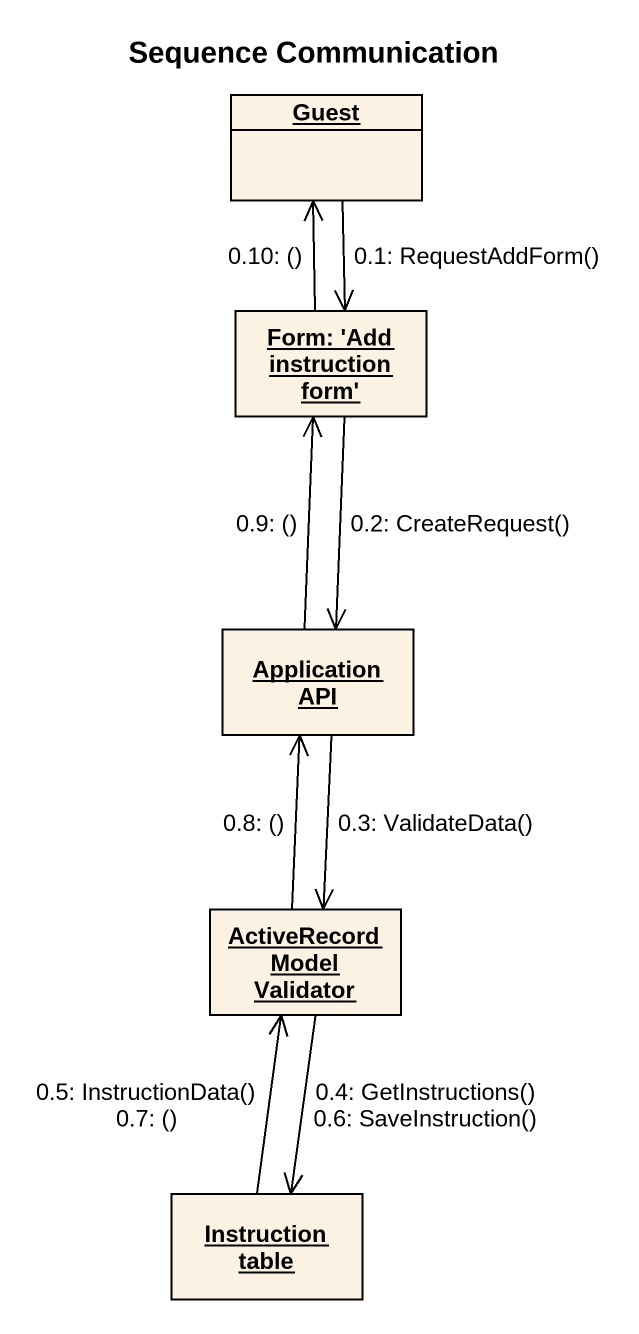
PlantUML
@startuml
title Sequence Communication
hide circle
hide empty members
object Guest
object "Form: 'Add instruction form'" as Form_Add_instruction_form
object "Application API" as Application_API
object "ActiveRecord Model Validator" as ActiveRecord_Model_Validator
object "Instruction table" as Instruction_table
Guest --> Form_Add_instruction_form : 0.1: RequestAddForm()
Form_Add_instruction_form --> Application_API : 0.2: CreateRequest()
Application_API --> ActiveRecord_Model_Validator : 0.3: ValidateData()
ActiveRecord_Model_Validator --> Instruction_table : 0.4: GetInstructions()\n0.6: SaveInstruction()
Instruction_table -up-> ActiveRecord_Model_Validator : 0.5: InstructionData()\n0.7: ()
ActiveRecord_Model_Validator -up-> Application_API : 0.8: ()
Application_API -up-> Form_Add_instruction_form : 0.9: ()
Form_Add_instruction_form -up-> Guest : 0.10: ()
@enduml
